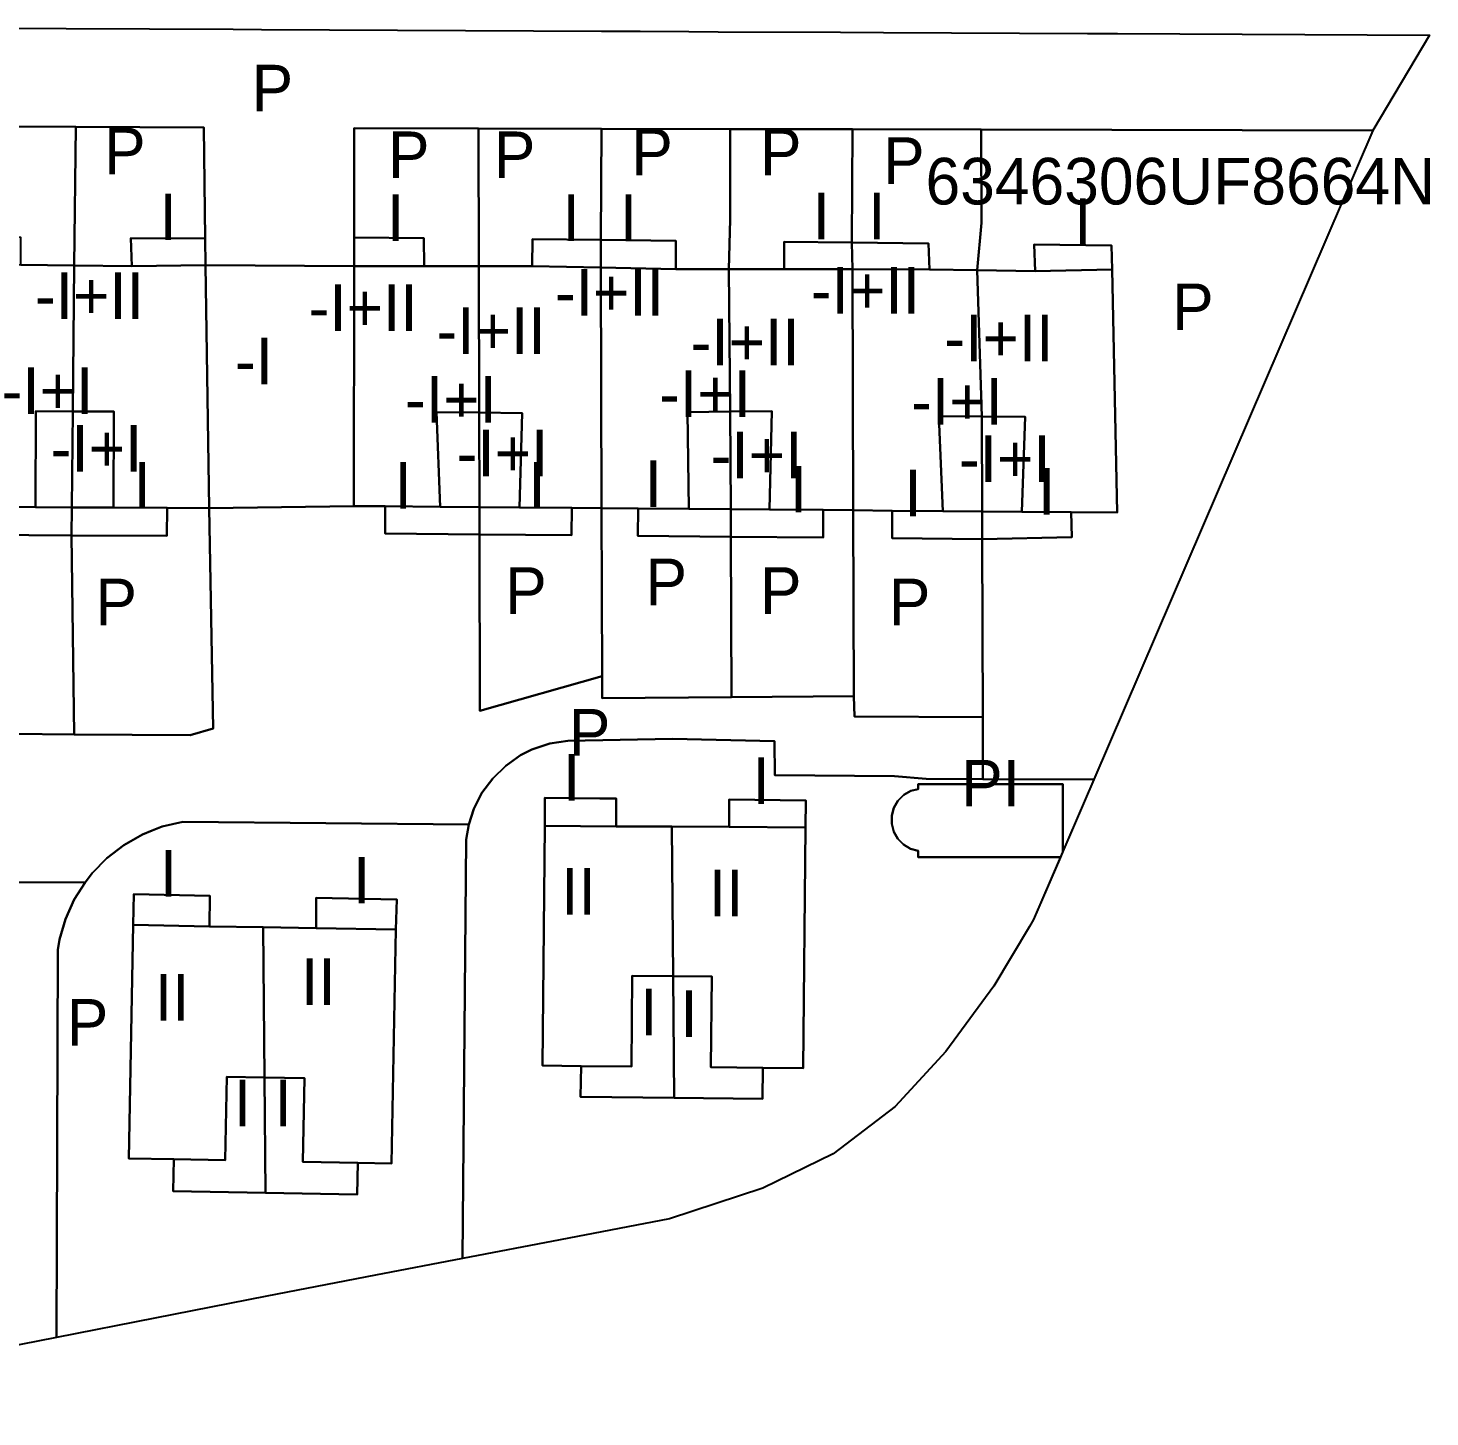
# Model space of a CAD drawing. Extents: x 386079 to 386238, y 4064353 to 4064483.
# Drawn here: x 386177.5 to 386237.7, y 4064423.7 to 4064483.3 of the extents above; entities that cross this region are included whole.
import ezdxf
from ezdxf.enums import TextEntityAlignment as Align

# ---------------------------------------------------------------- set-up
doc = ezdxf.new("R2010")
doc.units = 0
for name, color, linetype in [('Construccion', 6, 'CONTINUOUS'), ('Parcela', 7, 'CONTINUOUS'), ('RefCatastral', 7, 'CONTINUOUS'), ('txtConstru', 6, 'CONTINUOUS')]:
    doc.layers.add(name, color=color, linetype=linetype)

msp = doc.modelspace()

# ---------------------------------------------------------------- linework, layer by layer
at = {"layer": 'Construccion'}
for points in [[(386175.5715, 4064483.287), (386186.3415, 4064483.237), (386187.5515, 4064483.227), (386202.132, 4064483.157), (386203.802, 4064483.147), (386205.892, 4064483.137), (386207.142, 4064483.127), (386212.392, 4064483.107), (386214.232, 4064483.0965), (386222.992, 4064483.0565), (386224.282, 4064483.0465), (386237.662, 4064482.9765), (386235.232, 4064478.8865), (386218.432, 4064478.9365), (386212.902, 4064478.9465), (386207.652, 4064478.957), (386202.132, 4064478.967), (386196.862, 4064478.977), (386191.5215, 4064478.997), (386191.5215, 4064474.307), (386191.5215, 4064473.067), (386185.1515, 4064473.117), (386185.1315, 4064474.267), (386185.0715, 4064479.027), (386179.5815, 4064479.047), (386174.0815, 4064479.067)], [(386177.2215, 4064473.127), (386177.2215, 4064474.307), (386174.0315, 4064474.327), (386174.0815, 4064479.067), (386179.5815, 4064479.047), (386179.5215, 4064473.097), (386177.2215, 4064473.127)], [(386181.9915, 4064473.067), (386179.5215, 4064473.097), (386179.5815, 4064479.047), (386185.0715, 4064479.027), (386185.1315, 4064474.267), (386181.9515, 4064474.277), (386181.9915, 4064473.067)], [(386194.5315, 4064473.067), (386194.5215, 4064474.277), (386191.5215, 4064474.307), (386191.5215, 4064478.997), (386196.862, 4064478.977), (386196.8715, 4064473.077), (386194.5315, 4064473.067)], [(386196.862, 4064478.977), (386202.132, 4064478.967), (386202.112, 4064474.197), (386199.172, 4064474.227), (386199.162, 4064473.077), (386196.8715, 4064473.077), (386196.862, 4064478.977)], [(386205.322, 4064472.947), (386205.332, 4064474.157), (386202.112, 4064474.197), (386202.132, 4064478.967), (386207.652, 4064478.957), (386207.662, 4064475.077), (386207.602, 4064472.947), (386205.322, 4064472.947)], [(386207.602, 4064472.947), (386207.662, 4064475.077), (386207.652, 4064478.957), (386212.902, 4064478.9465), (386212.882, 4064474.0865), (386209.982, 4064474.117), (386209.982, 4064472.947), (386207.602, 4064472.947)], [(386216.212, 4064472.9365), (386216.172, 4064474.0465), (386212.882, 4064474.0865), (386212.902, 4064478.9465), (386218.432, 4064478.9365), (386218.442, 4064474.9265), (386218.252, 4064472.9065), (386216.212, 4064472.9365)], [(386220.742, 4064472.8665), (386218.252, 4064472.9065), (386218.442, 4064474.9265), (386218.432, 4064478.9365), (386235.232, 4064478.8865), (386223.262, 4064451.0565), (386218.502, 4064451.0765), (386218.492, 4064453.7265), (386218.472, 4064461.3665), (386222.312, 4064461.4565), (386222.292, 4064462.5265), (386224.262, 4064462.5065), (386224.042, 4064472.9365), (386224.022, 4064473.9565), (386220.702, 4064473.9965), (386220.742, 4064472.8665)], [(386181.9915, 4064473.067), (386181.9515, 4064474.277), (386185.1315, 4064474.267), (386185.1515, 4064473.117), (386181.9915, 4064473.067)], [(386191.5215, 4064474.307), (386194.5215, 4064474.277), (386194.5315, 4064473.067), (386191.5215, 4064473.067), (386191.5215, 4064474.307)], [(386202.112, 4064473.017), (386199.162, 4064473.077), (386199.172, 4064474.227), (386202.112, 4064474.197), (386202.112, 4064473.017)], [(386202.112, 4064474.197), (386205.332, 4064474.157), (386205.322, 4064472.947), (386202.112, 4064473.017), (386202.112, 4064474.197)], [(386212.912, 4064472.9465), (386209.982, 4064472.947), (386209.982, 4064474.117), (386212.882, 4064474.0865), (386212.912, 4064472.9465)], [(386212.882, 4064474.0865), (386216.172, 4064474.0465), (386216.212, 4064472.9365), (386212.912, 4064472.9465), (386212.882, 4064474.0865)], [(386220.742, 4064472.8665), (386220.702, 4064473.9965), (386224.022, 4064473.9565), (386224.042, 4064472.9365), (386220.742, 4064472.8665)], [(386175.7315, 4064462.747), (386174.1415, 4064462.757), (386174.2515, 4064473.157), (386177.2215, 4064473.127), (386179.5215, 4064473.097), (386179.4515, 4064466.847), (386177.8715, 4064466.857), (386177.8515, 4064462.737), (386175.7315, 4064462.747)], [(386181.2015, 4064462.717), (386181.2215, 4064466.837), (386179.4515, 4064466.847), (386179.5215, 4064473.097), (386181.9915, 4064473.067), (386185.1515, 4064473.117), (386185.3015, 4064462.697), (386183.5015, 4064462.707), (386181.2015, 4064462.717)], [(386185.1515, 4064473.117), (386191.5215, 4064473.067), (386191.5115, 4064462.787), (386185.3015, 4064462.697), (386185.1515, 4064473.117)], [(386192.8515, 4064462.777), (386191.5115, 4064462.787), (386191.5215, 4064473.067), (386194.5315, 4064473.067), (386196.8715, 4064473.077), (386196.8915, 4064466.797), (386195.0615, 4064466.817), (386195.2115, 4064462.757), (386192.8515, 4064462.777)], [(386196.8915, 4064466.797), (386196.8715, 4064473.077), (386199.162, 4064473.077), (386202.112, 4064473.017), (386202.142, 4064462.697), (386200.8615, 4064462.707), (386198.6215, 4064462.727), (386198.7415, 4064466.767), (386196.8915, 4064466.797)], [(386202.112, 4064473.017), (386205.322, 4064472.947), (386207.602, 4064472.947), (386207.652, 4064466.837), (386205.832, 4064466.817), (386205.892, 4064462.667), (386203.712, 4064462.687), (386202.142, 4064462.697), (386202.112, 4064473.017)], [(386207.652, 4064466.837), (386207.602, 4064472.947), (386209.982, 4064472.947), (386212.912, 4064472.9465), (386212.942, 4064462.6065), (386211.652, 4064462.617), (386209.352, 4064462.637), (386209.442, 4064466.857), (386207.652, 4064466.837)], [(386212.912, 4064472.9465), (386216.212, 4064472.9365), (386218.252, 4064472.9065), (386218.462, 4064466.6265), (386216.612, 4064466.6365), (386216.782, 4064462.5665), (386214.612, 4064462.5865), (386212.942, 4064462.6065), (386212.912, 4064472.9465)], [(386218.252, 4064472.9065), (386220.742, 4064472.8665), (386224.042, 4064472.9365), (386224.262, 4064462.5065), (386222.292, 4064462.5265), (386220.172, 4064462.5365), (386220.312, 4064466.6165), (386218.462, 4064466.6265), (386218.252, 4064472.9065)], [(386179.4115, 4064462.727), (386177.8515, 4064462.737), (386177.8715, 4064466.857), (386179.4515, 4064466.847), (386179.4115, 4064462.727)], [(386181.2015, 4064462.717), (386179.4115, 4064462.727), (386179.4515, 4064466.847), (386181.2215, 4064466.837), (386181.2015, 4064462.717)], [(386195.2115, 4064462.757), (386195.0615, 4064466.817), (386196.8915, 4064466.797), (386196.9015, 4064462.737), (386195.2115, 4064462.757)], [(386196.8915, 4064466.797), (386198.7415, 4064466.767), (386198.6215, 4064462.727), (386196.9015, 4064462.737), (386196.8915, 4064466.797)], [(386205.892, 4064462.667), (386205.832, 4064466.817), (386207.652, 4064466.837), (386207.692, 4064462.647), (386205.892, 4064462.667)], [(386207.692, 4064462.647), (386207.652, 4064466.837), (386209.442, 4064466.857), (386209.352, 4064462.637), (386207.692, 4064462.647)], [(386216.782, 4064462.5665), (386216.612, 4064466.6365), (386218.462, 4064466.6265), (386218.472, 4064462.5565), (386216.782, 4064462.5665)], [(386218.462, 4064466.6265), (386220.312, 4064466.6165), (386220.172, 4064462.5365), (386218.472, 4064462.5565), (386218.462, 4064466.6265)], [(386174.0415, 4064453.047), (386179.5115, 4064452.987), (386184.4915, 4064452.957), (386185.4815, 4064453.247), (386185.3015, 4064462.697), (386191.5115, 4064462.787), (386192.8515, 4064462.777), (386192.8615, 4064461.607), (386196.9015, 4064461.567), (386196.9215, 4064454.007), (386202.1615, 4064455.487), (386202.1615, 4064454.547), (386207.712, 4064454.587), (386212.962, 4064454.6265), (386212.992, 4064453.7565), (386218.492, 4064453.7265), (386218.502, 4064451.0765), (386216.072, 4064451.0865), (386214.712, 4064451.1965), (386209.572, 4064451.247), (386209.562, 4064452.707), (386205.1915, 4064452.807), (386200.6915, 4064452.717), (386199.9215, 4064452.597), (386199.1515, 4064452.337), (386198.6615, 4064452.097), (386198.0315, 4064451.647), (386197.4715, 4064451.107), (386197.0115, 4064450.487), (386196.6615, 4064449.797), (386196.4415, 4064449.127), (386184.1715, 4064449.247), (386183.2915, 4064449.037), (386182.8615, 4064448.877), (386182.4415, 4064448.697), (386181.6515, 4064448.247), (386180.9215, 4064447.687), (386180.2915, 4064447.037), (386179.9815, 4064446.637), (386168.7915, 4064446.677)], [(386192.8515, 4064462.777), (386195.2115, 4064462.757), (386196.9015, 4064462.737), (386196.9015, 4064461.567), (386192.8615, 4064461.607), (386192.8515, 4064462.777)], [(386179.5115, 4064452.987), (386174.0415, 4064453.047), (386174.1415, 4064462.757), (386175.7315, 4064462.747), (386175.7315, 4064461.547), (386179.4015, 4064461.527), (386179.5115, 4064452.987)], [(386175.7315, 4064462.747), (386177.8515, 4064462.737), (386179.4115, 4064462.727), (386179.4015, 4064461.527), (386175.7315, 4064461.547), (386175.7315, 4064462.747)], [(386183.5015, 4064462.707), (386183.4915, 4064461.507), (386179.4015, 4064461.527), (386179.4115, 4064462.727), (386181.2015, 4064462.717), (386183.5015, 4064462.707)], [(386179.4015, 4064461.527), (386183.4915, 4064461.507), (386183.5015, 4064462.707), (386185.3015, 4064462.697), (386185.4815, 4064453.247), (386184.4915, 4064452.957), (386179.5115, 4064452.987), (386179.4015, 4064461.527)], [(386196.9015, 4064462.737), (386198.6215, 4064462.727), (386200.8615, 4064462.707), (386200.8515, 4064461.537), (386196.9015, 4064461.567), (386196.9015, 4064462.737)], [(386196.9015, 4064461.567), (386200.8515, 4064461.537), (386200.8615, 4064462.707), (386202.142, 4064462.697), (386202.1615, 4064455.487), (386196.9215, 4064454.007), (386196.9015, 4064461.567)], [(386202.142, 4064462.697), (386203.712, 4064462.687), (386203.702, 4064461.507), (386207.692, 4064461.467), (386207.712, 4064454.587), (386202.1615, 4064454.547), (386202.1615, 4064455.487), (386202.142, 4064462.697)], [(386207.692, 4064461.467), (386203.702, 4064461.507), (386203.712, 4064462.687), (386205.892, 4064462.667), (386207.692, 4064462.647), (386207.692, 4064461.467)], [(386207.692, 4064462.647), (386209.352, 4064462.637), (386211.652, 4064462.617), (386211.642, 4064461.437), (386207.692, 4064461.467), (386207.692, 4064462.647)], [(386207.692, 4064461.467), (386211.642, 4064461.437), (386211.652, 4064462.617), (386212.942, 4064462.6065), (386212.962, 4064454.6265), (386207.712, 4064454.587), (386207.692, 4064461.467)], [(386212.942, 4064462.6065), (386214.612, 4064462.5865), (386214.602, 4064461.4065), (386218.472, 4064461.3665), (386218.492, 4064453.7265), (386212.992, 4064453.7565), (386212.962, 4064454.6265), (386212.942, 4064462.6065)], [(386218.472, 4064461.3665), (386214.602, 4064461.4065), (386214.612, 4064462.5865), (386216.782, 4064462.5665), (386218.472, 4064462.5565), (386218.472, 4064461.3665)], [(386218.472, 4064462.5565), (386220.172, 4064462.5365), (386222.292, 4064462.5265), (386222.312, 4064461.4565), (386218.472, 4064461.3665), (386218.472, 4064462.5565)], [(386196.1815, 4064430.517), (386196.3315, 4064448.477), (386196.4415, 4064449.127), (386196.6615, 4064449.797), (386197.0115, 4064450.487), (386197.4715, 4064451.107), (386198.0315, 4064451.647), (386198.6615, 4064452.097), (386199.1515, 4064452.337), (386199.9215, 4064452.597), (386200.6915, 4064452.717), (386205.1915, 4064452.807), (386209.562, 4064452.707), (386209.572, 4064451.247), (386214.712, 4064451.1965), (386216.072, 4064451.0865), (386218.502, 4064451.0765), (386223.262, 4064451.0565), (386221.9345, 4064447.976), (386221.9345, 4064450.859), (386215.7265, 4064450.859), (386215.7265, 4064450.6495), (386215.4115, 4064450.567), (386215.108, 4064450.393), (386214.859, 4064450.147), (386214.683, 4064449.8445), (386214.5905, 4064449.507), (386214.589, 4064449.157), (386214.678, 4064448.8185), (386214.852, 4064448.5145), (386215.098, 4064448.266), (386215.4005, 4064448.0895), (386215.7265, 4064447.9975), (386215.7265, 4064447.733), (386221.8295, 4064447.733), (386220.672, 4064445.0465), (386220.502, 4064444.7565), (386218.972, 4064442.1965), (386216.912, 4064439.3865), (386214.732, 4064437.0265), (386212.0815, 4064435.0065), (386209.0615, 4064433.527), (386205.0515, 4064432.217), (386200.3615, 4064431.317), (386196.1815, 4064430.517)], [(386221.8295, 4064447.733), (386215.7265, 4064447.733), (386215.7265, 4064447.9975), (386215.4005, 4064448.0895), (386215.098, 4064448.266), (386214.852, 4064448.5145), (386214.678, 4064448.8185), (386214.589, 4064449.157), (386214.5905, 4064449.507), (386214.683, 4064449.8445), (386214.859, 4064450.147), (386215.108, 4064450.393), (386215.4115, 4064450.567), (386215.7265, 4064450.6495), (386215.7265, 4064450.859), (386221.9345, 4064450.859), (386221.9345, 4064447.976), (386221.8295, 4064447.733)], [(386199.7015, 4064449.077), (386199.6015, 4064438.787), (386201.2615, 4064438.767), (386201.2415, 4064437.447), (386205.2615, 4064437.407), (386209.0515, 4064437.367), (386209.0615, 4064438.697), (386210.7915, 4064438.6765), (386210.892, 4064448.997), (386210.902, 4064450.157), (386207.622, 4064450.197), (386207.622, 4064449.027), (386205.1615, 4064449.037), (386202.7715, 4064449.047), (386202.7615, 4064450.237), (386202.0715, 4064450.247), (386199.7115, 4064450.267), (386199.7015, 4064449.077)], [(386202.7715, 4064449.047), (386199.7015, 4064449.077), (386199.7115, 4064450.267), (386202.0715, 4064450.247), (386202.7615, 4064450.237), (386202.7715, 4064449.047)], [(386210.892, 4064448.997), (386207.622, 4064449.027), (386207.622, 4064450.197), (386210.902, 4064450.157), (386210.892, 4064448.997)], [(386178.7615, 4064427.127), (386178.8115, 4064443.747), (386178.8915, 4064444.197), (386179.1415, 4064445.067), (386179.5215, 4064445.907), (386179.9815, 4064446.637), (386180.2915, 4064447.037), (386180.9215, 4064447.687), (386181.6515, 4064448.247), (386182.4415, 4064448.697), (386182.8615, 4064448.877), (386183.2915, 4064449.037), (386184.1715, 4064449.247), (386196.4415, 4064449.127), (386196.3315, 4064448.477), (386196.1815, 4064430.517), (386192.4415, 4064429.797), (386187.7815, 4064428.897), (386182.9815, 4064427.957), (386178.7615, 4064427.127)], [(386201.2615, 4064438.767), (386199.6015, 4064438.787), (386199.7015, 4064449.077), (386202.7715, 4064449.047), (386205.1615, 4064449.037), (386205.2115, 4064442.617), (386203.4615, 4064442.637), (386203.4215, 4064438.747), (386201.2615, 4064438.767)], [(386205.1615, 4064449.037), (386207.622, 4064449.027), (386210.892, 4064448.997), (386210.7915, 4064438.6765), (386209.0615, 4064438.697), (386206.8315, 4064438.717), (386206.8715, 4064442.607), (386205.2115, 4064442.617), (386205.1615, 4064449.037)], [(386161.221, 4064423.717), (386161.3815, 4064440.837), (386161.6515, 4064442.407), (386162.2515, 4064443.627), (386163.1115, 4064444.637), (386164.4615, 4064445.627), (386166.0115, 4064446.397), (386167.5115, 4064446.637), (386168.7915, 4064446.677), (386179.9815, 4064446.637), (386179.5215, 4064445.907), (386179.1415, 4064445.067), (386178.8915, 4064444.197), (386178.8115, 4064443.747), (386178.7615, 4064427.127), (386174.9515, 4064426.387), (386170.1115, 4064425.447), (386165.451, 4064424.537), (386161.221, 4064423.717)], [(386182.0515, 4064444.817), (386181.8615, 4064434.807), (386183.7915, 4064434.767), (386183.7615, 4064433.407), (386187.7215, 4064433.327), (386191.6615, 4064433.257), (386191.6915, 4064434.617), (386193.1315, 4064434.587), (386193.3215, 4064444.617), (386193.3515, 4064445.917), (386189.8915, 4064445.987), (386189.9015, 4064444.687), (386187.6215, 4064444.717), (386185.3215, 4064444.757), (386185.3415, 4064446.067), (386182.0815, 4064446.137), (386182.0515, 4064444.817)], [(386185.3215, 4064444.757), (386182.0515, 4064444.817), (386182.0815, 4064446.137), (386185.3415, 4064446.067), (386185.3215, 4064444.757)], [(386189.9015, 4064444.687), (386189.8915, 4064445.987), (386193.3515, 4064445.917), (386193.3215, 4064444.617), (386189.9015, 4064444.687)], [(386183.7915, 4064434.767), (386181.8615, 4064434.807), (386182.0515, 4064444.817), (386185.3215, 4064444.757), (386187.6215, 4064444.717), (386187.6815, 4064438.277), (386186.0615, 4064438.307), (386185.9915, 4064434.727), (386183.7915, 4064434.767)], [(386187.6215, 4064444.717), (386189.9015, 4064444.687), (386193.3215, 4064444.617), (386193.1315, 4064434.587), (386191.6915, 4064434.617), (386189.3215, 4064434.657), (386189.3915, 4064438.247), (386187.6815, 4064438.277), (386187.6215, 4064444.717)], [(386205.2615, 4064437.407), (386201.2415, 4064437.447), (386201.2615, 4064438.767), (386203.4215, 4064438.747), (386203.4615, 4064442.637), (386205.2115, 4064442.617), (386205.2615, 4064437.407)], [(386205.2115, 4064442.617), (386206.8715, 4064442.607), (386206.8315, 4064438.717), (386209.0615, 4064438.697), (386209.0515, 4064437.367), (386205.2615, 4064437.407), (386205.2115, 4064442.617)], [(386187.7215, 4064433.327), (386183.7615, 4064433.407), (386183.7915, 4064434.767), (386185.9915, 4064434.727), (386186.0615, 4064438.307), (386187.6815, 4064438.277), (386187.7215, 4064433.327)], [(386187.6815, 4064438.277), (386189.3915, 4064438.247), (386189.3215, 4064434.657), (386191.6915, 4064434.617), (386191.6615, 4064433.257), (386187.7215, 4064433.327), (386187.6815, 4064438.277)]]:
    msp.add_lwpolyline(points, dxfattribs=at)
at = {"layer": 'Parcela'}
msp.add_lwpolyline([(386175.5715, 4064483.287), (386186.3415, 4064483.237), (386187.5515, 4064483.227), (386202.132, 4064483.157), (386203.802, 4064483.147), (386205.892, 4064483.137), (386207.142, 4064483.127), (386212.392, 4064483.107), (386214.232, 4064483.0965), (386222.992, 4064483.0565), (386224.282, 4064483.0465), (386237.662, 4064482.9765), (386235.232, 4064478.8865), (386223.262, 4064451.0565), (386220.672, 4064445.0465), (386220.502, 4064444.7565), (386218.972, 4064442.1965), (386216.912, 4064439.3865), (386214.732, 4064437.0265), (386212.0815, 4064435.0065), (386209.0615, 4064433.527), (386205.0515, 4064432.217), (386200.3615, 4064431.317), (386196.1815, 4064430.517), (386192.4415, 4064429.797), (386187.7815, 4064428.897), (386182.9815, 4064427.957), (386178.7615, 4064427.127), (386174.9515, 4064426.387)], dxfattribs=at)

# ---------------------------------------------------------------- texts
at = {"layer": 'RefCatastral'}
msp.add_text('6346306UF8664N', height=2, dxfattribs=at).set_placement((386226.97, 4064475.12), align=Align.BOTTOM_CENTER)
at = {"layer": 'txtConstru'}
for s, p in [('P', (386188.02, 4064479.11)), ('P', (386181.69, 4064476.41)), ('P', (386193.87, 4064476.25)), ('P', (386198.41, 4064476.25)), ('P', (386204.31, 4064476.37)), ('P', (386209.83, 4064476.37)), ('P', (386215.11, 4064476)), ('I', (386183.55, 4064473.59)), ('I', (386193.31, 4064473.55)), ('I', (386200.84, 4064473.55)), ('I', (386203.3, 4064473.55)), ('I', (386211.57, 4064473.63)), ('I', (386213.95, 4064473.63)), ('I', (386222.79, 4064473.39)), ('-I+II', (386213.46, 4064470.44)), ('-I+II', (386180.17, 4064470.21)), ('-I+II', (386202.48, 4064470.35)), ('-I+II', (386191.91, 4064469.7)), ('P', (386227.51, 4064469.73)), ('-I+II', (386197.4, 4064468.71)), ('-I+II', (386208.3, 4064468.22)), ('-I+II', (386219.19, 4064468.39)), ('-I', (386187.23, 4064467.41)), ('-I+I', (386178.37, 4064466.14)), ('-I+I', (386195.68, 4064465.76)), ('-I+I', (386206.58, 4064466.01)), ('-I+I', (386217.39, 4064465.68)), ('-I+I', (386180.47, 4064463.66)), ('-I+I', (386197.89, 4064463.46)), ('-I+I', (386208.79, 4064463.38)), ('-I+I', (386219.44, 4064463.22)), ('I', (386182.43, 4064462.08)), ('I', (386193.63, 4064462.07)), ('I', (386199.37, 4064462.07)), ('I', (386204.36, 4064462.15)), ('I', (386210.59, 4064461.91)), ('I', (386215.5, 4064461.74)), ('I', (386221.24, 4064461.82)), ('P', (386204.92, 4064457.93)), ('P', (386198.9, 4064457.56)), ('P', (386209.83, 4064457.56)), ('P', (386181.32, 4064457.07)), ('P', (386215.36, 4064457.07)), ('P', (386201.63, 4064451.48)), ('I', (386200.86, 4064449.55)), ('I', (386208.99, 4064449.41)), ('PI', (386218.83, 4064449.3)), ('I', (386183.56, 4064445.43)), ('I', (386191.85, 4064445.14)), ('II', (386201.15, 4064444.66)), ('II', (386207.49, 4064444.59)), ('II', (386189.99, 4064440.79)), ('II', (386183.72, 4064440.11)), ('I', (386204.17, 4064439.48)), ('I', (386205.89, 4064439.41)), ('P', (386180.09, 4064439.04)), ('I', (386186.74, 4064435.58)), ('I', (386188.48, 4064435.58))]:
    msp.add_text(s, height=2, dxfattribs=at).set_placement(p, align=Align.BOTTOM_CENTER)

doc.saveas('drawing.dxf')
